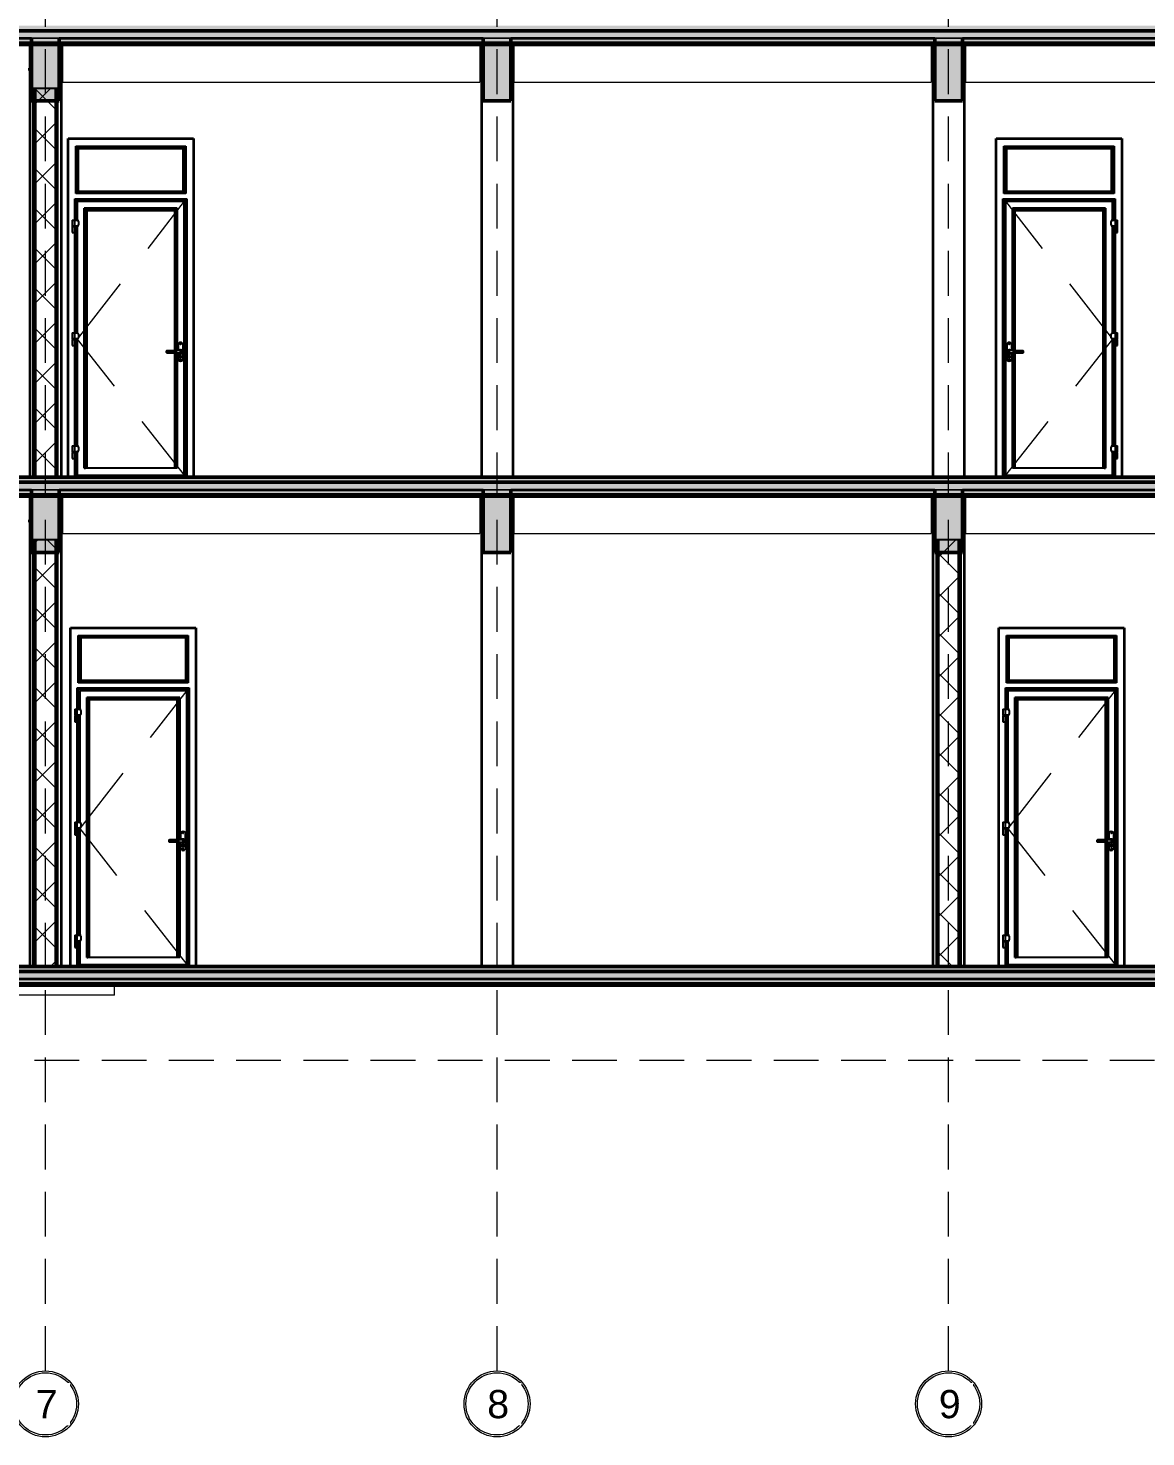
# Model space of a CAD drawing. Header units: millimetres. Extents: x -31177 to 43935, y -145912 to 20306.
# Drawn here: x 22312 to 31222, y -3751 to 7480 of the extents above; entities that cross this region are included whole.
import ezdxf

# ---------------------------------------------------------------- set-up
doc = ezdxf.new("R2010")
doc.units = ezdxf.units.MM
doc.linetypes.add('Centre', pattern=[2381.25, 476.25, -357.1875, 1190.625, -357.1875])
doc.linetypes.add('Hidden', pattern=[535.78125, 357.1875, -178.59375])
for name, color, linetype, lineweight in [('A-DOOR', 2, 'Continuous', 25), ('A-FLOR', 7, 'Continuous', 18), ('A-FLOR-LEVL', 8, 'Continuous', 9), ('A-FLOR-MCUT', 7, 'Continuous', 50), ('A-FLOR-PATT', 8, 'Continuous', 50), ('A-WALL', 7, 'Continuous', 35), ('A-WALL-PATT', 8, 'Continuous', 25), ('S-BEAM', 7, 'Continuous', 18), ('S-COLS', 7, 'Continuous', 35), ('S-FNDN', 7, 'Continuous', 18), ('S-GRID', 1, 'Continuous', 9), ('S-GRID-IDEN', 1, 'Continuous', 9)]:
    doc.layers.add(name, color=color, linetype=linetype, lineweight=lineweight)
doc.styles.add('Arial_1', font='arial.ttf', dxfattribs={"height": 225})
pattern_1 = [(0, (3970.77, 5345.385), (304.8, 76.2), [25.146, -203.454, 25.146, -203.454, -1219.2]), (0, (3970.77, 5345.385), (304.8, 76.2), [-457.2, 25.146, -432.054, 25.146, -203.454, -533.4]), (0, (3970.77, 5345.385), (304.8, 76.2), [-1143, 25.146, -127.254, 25.146, -355.854]), (120, (4085.07, 5383.485), (-218.39114, 225.86454), [25.146, -203.454, 25.146, -203.454, -1219.2]), (120, (4085.07, 5383.485), (-218.39114, 225.86454), [-457.2, 25.146, -432.054, 25.146, -203.454, -533.4]), (120, (4085.07, 5383.485), (-218.39114, 225.86454), [-1143, 25.146, -127.254, 25.146, -355.854]), (240, (4123.17, 5535.885), (-86.40886, -302.06454), [25.146, -203.454, 25.146, -203.454, -1219.2]), (240, (4123.17, 5535.885), (-86.40886, -302.06454), [-457.2, 25.146, -432.054, 25.146, -203.454, -533.4]), (240, (4123.17, 5535.885), (-86.40886, -302.06454), [-1143, 25.146, -127.254, 25.146, -355.854])]
pattern_2 = [(45, (3970.77, 5345.39), (-159.099, 159.099), []), (135, (3970.77, 5345.39), (-159.099, -159.099), [])]

# ---------------------------------------------------------------- blocks, each defined once
blk = doc.blocks.new('CỬA 1 CÁNH EROWINDOW_có ô chết_ - D4_1000x2200-2361184-MẶT CẮT 1-1')
at = {"layer": 'A-DOOR'}
for p, q in [((15611, 2639), (16489, 2639)), ((15611, 2261), (15611, 2639)), ((15611, 2261), (15611, 2639)), ((15611, 2639), (16489, 2639)), ((15621, 2629), (15631, 2619)), ((16479, 2629), (15621, 2629)), ((15621, 2629), (15621, 2271)), ((16469, 2619), (15631, 2619)), ((15631, 2619), (15631, 2281)), ((16469, 2619), (16479, 2629)), ((16469, 2281), (16469, 2619)), ((16479, 2271), (16479, 2629)), ((16489, 2639), (16489, 2261)), ((16489, 2639), (16489, 2261)), ((16489, 2261), (15611, 2261)), ((16489, 2261), (15611, 2261)), ((15621, 2271), (15631, 2281)), ((15621, 2271), (16479, 2271)), ((15631, 2281), (16469, 2281)), ((16479, 2271), (16469, 2281)), ((15613, 2210), (15603, 2220)), ((15603, 2050), (15603, 2220)), ((15603, 2220), (16497, 2220)), ((16487, 2210), (15613, 2210)), ((15613, 2050), (15613, 2210)), ((15623, 2050), (15623, 2200)), ((15623, 2200), (16477, 2200)), ((15623, 2200), (15623, 2050)), ((16477, 2200), (15623, 2200)), ((16421, 2144), (15679, 2144)), ((15679, 2144), (15679, 71)), ((15679, 2144), (16421, 2144)), ((15679, 71), (15679, 2144)), ((15689, 71), (15689, 2134)), ((15689, 2134), (16411, 2134)), ((15689, 2134), (15699, 2124)), ((16411, 2134), (16401, 2124)), ((16411, 1008), (16411, 2134)), ((16421, 2144), (16421, 1013)), ((16421, 2144), (16421, 1013)), ((16477, 2200), (16477, 15)), ((16477, 15), (16477, 2200)), ((16487, 2210), (16497, 2220)), ((16487, 15), (16487, 2210)), ((16497, 2220), (16497, 15)), ((15583, 2050), (15623, 2050)), ((15583, 2050), (15583, 2002)), ((15603, 2002), (15603, 2050)), ((15633, 2040), (15633, 2012)), ((16401, 2124), (15699, 2124)), ((15699, 2124), (15699, 71)), ((16401, 1008), (16401, 2124)), ((15623, 2002), (15583, 2002)), ((15583, 1998), (15583, 1950)), ((15583, 1998), (15603, 1998)), ((15583, 1950), (15603, 1950)), ((15586, 2002), (15586, 1998)), ((15600, 1998), (15600, 2002)), ((15603, 1150), (15603, 2002)), ((15603, 1950), (15603, 1998)), ((15613, 1150), (15613, 2002)), ((15623, 1150), (15623, 2002)), ((15623, 2002), (15623, 1150)), ((15583, 1150), (15623, 1150)), ((15583, 1150), (15583, 1102)), ((15603, 1102), (15603, 1150)), ((15633, 1140), (15633, 1112)), ((15623, 1102), (15583, 1102)), ((15583, 1098), (15583, 1050)), ((15583, 1098), (15603, 1098)), ((15583, 1050), (15603, 1050)), ((15586, 1102), (15586, 1098)), ((15600, 1098), (15600, 1102)), ((15603, 250), (15603, 1102)), ((15603, 1050), (15603, 1098)), ((15613, 250), (15613, 1102)), ((15623, 250), (15623, 1102)), ((15623, 1102), (15623, 250)), ((16421, 1013), (16411, 1008)), ((16447, 1013), (16421, 1013)), ((16427, 1055), (16427, 1013)), ((16467, 945), (16467, 1055)), ((16411, 1008), (16341, 1008)), ((16412, 1004), (16341, 1004)), ((16341, 996), (16412, 996)), ((16341, 992), (16411, 992)), ((16401, 71), (16401, 992)), ((16411, 992), (16421, 987)), ((16411, 71), (16411, 992)), ((16422, 1009), (16412, 1004)), ((16412, 996), (16422, 991)), ((16421, 987), (16447, 987)), ((16421, 987), (16421, 71)), ((16421, 987), (16421, 71)), ((16447, 1009), (16422, 1009)), ((16422, 991), (16447, 991)), ((16427, 987), (16427, 945)), ((16443, 960), (16443, 971)), ((16444, 953), (16444, 958)), ((16444, 958), (16444, 953)), ((16445, 973), (16449, 973)), ((16450, 958), (16450, 953)), ((16450, 953), (16450, 958)), ((16451, 971), (16451, 960)), ((15583, 250), (15623, 250)), ((15583, 250), (15583, 202)), ((15603, 202), (15603, 250)), ((15633, 240), (15633, 212)), ((15623, 202), (15583, 202)), ((15583, 198), (15583, 150)), ((15583, 198), (15603, 198)), ((15583, 150), (15603, 150)), ((15586, 202), (15586, 198)), ((15600, 198), (15600, 202)), ((15603, 15), (15603, 202)), ((15603, 150), (15603, 198)), ((15613, 15), (15613, 202)), ((15623, 15), (15623, 202)), ((15623, 202), (15623, 15)), ((15613, 15), (15603, 15)), ((15611, 0), (15611, 15)), ((15623, 15), (15613, 15)), ((15623, 15), (16477, 15)), ((15631, 0), (15631, 15)), ((15679, 71), (15689, 71)), ((16421, 71), (15679, 71)), ((16421, 71), (16411, 71)), ((16469, 0), (16469, 15)), ((16477, 15), (16487, 15)), ((16497, 15), (16487, 15)), ((16489, 15), (16489, 0))]:
    blk.add_line(p, q, dxfattribs=at)
at = {"layer": 'A-DOOR', "linetype": 'Centre', "lineweight": 18}
for p, q in [((16477, 2200), (15623, 1100)), ((15623, 1100), (16477, 15))]:
    blk.add_line(p, q, dxfattribs=at)
at = {"layer": 'A-DOOR', "flags": 128}
for points in [[(16447, 987), (16448, 987), (16448, 987), (16449, 987), (16449, 987), (16450, 987), (16450, 987), (16451, 988), (16451, 988), (16452, 988), (16452, 988), (16453, 988), (16453, 988), (16453, 989), (16454, 989), (16454, 989), (16455, 990), (16455, 990), (16456, 990), (16456, 991), (16456, 991), (16457, 991), (16457, 992), (16457, 992), (16458, 993), (16458, 993), (16458, 993), (16458, 994), (16459, 994), (16459, 995), (16459, 995), (16459, 996), (16459, 996), (16460, 997), (16460, 997), (16460, 998), (16460, 998), (16460, 999), (16460, 999), (16460, 1000), (16460, 1000), (16460, 1001), (16460, 1001), (16460, 1002), (16460, 1002), (16460, 1003), (16460, 1003), (16459, 1004), (16459, 1004), (16459, 1005), (16459, 1005), (16459, 1006), (16458, 1006), (16458, 1007), (16458, 1007), (16458, 1008), (16457, 1008), (16457, 1008), (16457, 1009), (16456, 1009), (16456, 1010), (16455, 1010), (16455, 1010), (16455, 1011), (16454, 1011), (16454, 1011), (16453, 1011), (16453, 1012), (16452, 1012), (16452, 1012), (16451, 1012), (16451, 1012), (16450, 1013), (16450, 1013), (16449, 1013), (16449, 1013), (16448, 1013), (16448, 1013), (16447, 1013), (16447, 1013)], [(16341, 1008), (16341, 1008), (16340, 1008), (16340, 1008), (16340, 1008), (16339, 1008), (16339, 1008), (16339, 1008), (16338, 1008), (16338, 1007), (16338, 1007), (16338, 1007), (16337, 1007), (16337, 1007), (16337, 1007), (16336, 1007), (16336, 1006), (16336, 1006), (16336, 1006), (16335, 1006), (16335, 1006), (16335, 1005), (16335, 1005), (16335, 1005), (16334, 1005), (16334, 1004), (16334, 1004), (16334, 1004), (16334, 1003), (16334, 1003), (16334, 1003), (16333, 1003), (16333, 1002), (16333, 1002), (16333, 1002), (16333, 1001), (16333, 1001), (16333, 1001), (16333, 1000), (16333, 1000), (16333, 1000), (16333, 999), (16333, 999), (16333, 999), (16333, 998), (16333, 998), (16333, 998), (16333, 998), (16333, 997), (16334, 997), (16334, 997), (16334, 996), (16334, 996), (16334, 996), (16334, 996), (16335, 995), (16335, 995), (16335, 995), (16335, 995), (16335, 994), (16336, 994), (16336, 994), (16336, 994), (16336, 993), (16337, 993), (16337, 993), (16337, 993), (16337, 993), (16338, 993), (16338, 993), (16338, 992), (16339, 992), (16339, 992), (16339, 992), (16340, 992), (16340, 992), (16340, 992), (16341, 992), (16341, 992), (16341, 992)]]:
    blk.add_lwpolyline(points, dxfattribs=at)
at = {"layer": 'A-DOOR'}
for centre, radius, start, end in [((15623, 2040), 10, 360, 90), ((15623, 2040), 10, 30, 90), ((15623, 2012), 10, 270, 0), ((15623, 2012), 10, 270, 300), ((15623, 2012), 10, 315, 345), ((15623, 1140), 10, 0, 90), ((15623, 1140), 10, 30, 90), ((15623, 1112), 10, 270, 0), ((15623, 1112), 10, 270, 300), ((15623, 1112), 10, 315, 345), ((16447, 1055), 20, 0, 180), ((16447, 1000), 15, 0, 120.3216), ((16447, 1000), 15, 105, 110.0431), ((16447, 1063), 3, 0, 180), ((16447, 1063), 3, 180, 0), ((16447, 1000), 15, 90, 95.2302), ((16447, 1000), 15, 75, 80.3895), ((16447, 1000), 15, 60, 65.5028), ((16447, 1000), 15, 45, 50.5307), ((16341, 1000), 3.66, 90, 270), ((16447, 945), 20, 180, 360), ((16447, 1000), 15, 239.6784, 0), ((16447, 1000), 15, 249.9569, 255), ((16445, 971), 2.04, 90, 180), ((16444, 960), 1.99, 180, 268.9596), ((16444, 960), 1.99, 224.4798, 268.9596), ((16447, 1000), 3.02, 0, 180), ((16447, 1000), 3.02, 180, 0), ((16447, 1000), 3.02, 210, 225), ((16447, 953), 2.5, 180, 0), ((16447, 938), 3, 0, 180), ((16447, 938), 3, 180, 0), ((16447, 1000), 3.02, 135, 139.3231), ((16447, 1000), 15, 264.7698, 270), ((16447, 1000), 8.66, 270, 90), ((16449, 971), 2.04, 0, 90), ((16447, 1000), 15, 279.6105, 285), ((16450, 960), 1.99, 271.0404, 0), ((16450, 960), 1.99, 271.0404, 315.5202), ((16447, 1000), 15, 294.4972, 300), ((16447, 1000), 15, 309.4693, 315), ((15623, 240), 10, 0, 90), ((15623, 240), 10, 30, 90), ((15623, 212), 10, 270, 0), ((15623, 212), 10, 270, 300), ((15623, 212), 10, 315, 345)]:
    blk.add_arc(centre, radius, start, end, dxfattribs=at)
for points in [[(16422, 1009), (16422, 1009), (16422, 1010), (16422, 1011), (16421, 1013), (16421, 1013), (16421, 1013)], [(16412, 1004), (16412, 1004), (16412, 1005), (16412, 1006), (16411, 1008), (16411, 1008), (16411, 1008)], [(16412, 996), (16412, 996), (16412, 995), (16412, 994), (16411, 992), (16411, 992), (16411, 992)], [(16422, 991), (16422, 991), (16422, 990), (16422, 989), (16421, 987), (16421, 987), (16421, 987)]]:
    blk.add_open_spline(points, degree=3, knots=[0, 0, 0, 0, 0.166667, 0.333333, 0.666667, 1, 1, 1, 1], dxfattribs=at)
blk = doc.blocks.new('CỬA 1 CÁNH EROWINDOW_có ô chết_ - D4_1000x2200-V3-MẶT CẮT 1-1')
at = {"layer": 'A-DOOR'}
for p, q in [((30111, 2639), (30989, 2639)), ((30111, 2261), (30111, 2639)), ((30111, 2261), (30111, 2639)), ((30111, 2639), (30989, 2639)), ((30121, 2629), (30131, 2619)), ((30979, 2629), (30121, 2629)), ((30121, 2629), (30121, 2271)), ((30969, 2619), (30131, 2619)), ((30131, 2619), (30131, 2281)), ((30969, 2619), (30979, 2629)), ((30969, 2281), (30969, 2619)), ((30979, 2271), (30979, 2629)), ((30989, 2639), (30989, 2261)), ((30989, 2639), (30989, 2261)), ((30989, 2261), (30111, 2261)), ((30989, 2261), (30111, 2261)), ((30121, 2271), (30131, 2281)), ((30121, 2271), (30979, 2271)), ((30131, 2281), (30969, 2281)), ((30979, 2271), (30969, 2281)), ((30113, 2210), (30103, 2220)), ((30103, 2050), (30103, 2220)), ((30103, 2220), (30997, 2220)), ((30987, 2210), (30113, 2210)), ((30113, 2050), (30113, 2210)), ((30123, 2050), (30123, 2200)), ((30123, 2200), (30977, 2200)), ((30123, 2200), (30123, 2050)), ((30977, 2200), (30123, 2200)), ((30921, 2144), (30179, 2144)), ((30179, 2144), (30179, 71)), ((30179, 2144), (30921, 2144)), ((30179, 71), (30179, 2144)), ((30189, 71), (30189, 2134)), ((30189, 2134), (30911, 2134)), ((30189, 2134), (30199, 2124)), ((30911, 2134), (30901, 2124)), ((30911, 1008), (30911, 2134)), ((30921, 2144), (30921, 1013)), ((30921, 2144), (30921, 1013)), ((30977, 2200), (30977, 15)), ((30977, 15), (30977, 2200)), ((30987, 2210), (30997, 2220)), ((30987, 15), (30987, 2210)), ((30997, 2220), (30997, 15)), ((30083, 2050), (30123, 2050)), ((30083, 2050), (30083, 2002)), ((30103, 2002), (30103, 2050)), ((30133, 2040), (30133, 2012)), ((30901, 2124), (30199, 2124)), ((30199, 2124), (30199, 71)), ((30901, 1008), (30901, 2124)), ((30123, 2002), (30083, 2002)), ((30083, 1998), (30083, 1950)), ((30083, 1998), (30103, 1998)), ((30083, 1950), (30103, 1950)), ((30086, 2002), (30086, 1998)), ((30101, 1998), (30101, 2002)), ((30103, 1150), (30103, 2002)), ((30103, 1950), (30103, 1998)), ((30113, 1150), (30113, 2002)), ((30123, 1150), (30123, 2002)), ((30123, 2002), (30123, 1150)), ((30083, 1150), (30123, 1150)), ((30083, 1150), (30083, 1102)), ((30103, 1102), (30103, 1150)), ((30133, 1140), (30133, 1112)), ((30123, 1102), (30083, 1102)), ((30083, 1098), (30083, 1050)), ((30083, 1098), (30103, 1098)), ((30083, 1050), (30103, 1050)), ((30086, 1102), (30086, 1098)), ((30101, 1098), (30101, 1102)), ((30103, 250), (30103, 1102)), ((30103, 1050), (30103, 1098)), ((30113, 250), (30113, 1102)), ((30123, 250), (30123, 1102)), ((30123, 1102), (30123, 250)), ((30921, 1013), (30911, 1008)), ((30947, 1013), (30921, 1013)), ((30927, 1055), (30927, 1013)), ((30967, 945), (30967, 1055)), ((30911, 1008), (30841, 1008)), ((30912, 1004), (30841, 1004)), ((30841, 996), (30912, 996)), ((30841, 992), (30911, 992)), ((30901, 71), (30901, 992)), ((30911, 992), (30921, 987)), ((30911, 71), (30911, 992)), ((30922, 1009), (30912, 1004)), ((30912, 996), (30922, 991)), ((30921, 987), (30947, 987)), ((30921, 987), (30921, 71)), ((30921, 987), (30921, 71)), ((30947, 1009), (30922, 1009)), ((30922, 991), (30947, 991)), ((30927, 987), (30927, 945)), ((30943, 960), (30943, 971)), ((30944, 953), (30944, 958)), ((30944, 958), (30944, 953)), ((30945, 973), (30949, 973)), ((30950, 958), (30950, 953)), ((30950, 953), (30950, 958)), ((30951, 971), (30951, 960)), ((30083, 250), (30123, 250)), ((30083, 250), (30083, 202)), ((30103, 202), (30103, 250)), ((30133, 240), (30133, 212)), ((30123, 202), (30083, 202)), ((30083, 198), (30083, 150)), ((30083, 198), (30103, 198)), ((30083, 150), (30103, 150)), ((30086, 202), (30086, 198)), ((30101, 198), (30101, 202)), ((30103, 15), (30103, 202)), ((30103, 150), (30103, 198)), ((30113, 15), (30113, 202)), ((30123, 15), (30123, 202)), ((30123, 202), (30123, 15)), ((30113, 15), (30103, 15)), ((30111, 0), (30111, 15)), ((30123, 15), (30113, 15)), ((30123, 15), (30977, 15)), ((30131, 0), (30131, 15)), ((30179, 71), (30189, 71)), ((30921, 71), (30179, 71)), ((30921, 71), (30911, 71)), ((30969, 0), (30969, 15)), ((30977, 15), (30987, 15)), ((30997, 15), (30987, 15)), ((30989, 15), (30989, 0))]:
    blk.add_line(p, q, dxfattribs=at)
at = {"layer": 'A-DOOR', "linetype": 'Centre', "lineweight": 18}
for p, q in [((30977, 2200), (30123, 1100)), ((30123, 1100), (30977, 15))]:
    blk.add_line(p, q, dxfattribs=at)
at = {"layer": 'A-DOOR', "flags": 128}
for points in [[(30947, 987), (30948, 987), (30948, 987), (30949, 987), (30949, 987), (30950, 987), (30950, 987), (30951, 988), (30951, 988), (30952, 988), (30952, 988), (30953, 988), (30953, 988), (30953, 989), (30954, 989), (30954, 989), (30955, 990), (30955, 990), (30956, 990), (30956, 991), (30956, 991), (30957, 991), (30957, 992), (30957, 992), (30958, 993), (30958, 993), (30958, 993), (30958, 994), (30959, 994), (30959, 995), (30959, 995), (30959, 996), (30959, 996), (30960, 997), (30960, 997), (30960, 998), (30960, 998), (30960, 999), (30960, 999), (30960, 1000), (30960, 1000), (30960, 1001), (30960, 1001), (30960, 1002), (30960, 1002), (30960, 1003), (30960, 1003), (30959, 1004), (30959, 1004), (30959, 1005), (30959, 1005), (30959, 1006), (30958, 1006), (30958, 1007), (30958, 1007), (30958, 1008), (30957, 1008), (30957, 1008), (30957, 1009), (30956, 1009), (30956, 1010), (30955, 1010), (30955, 1010), (30955, 1011), (30954, 1011), (30954, 1011), (30953, 1011), (30953, 1012), (30952, 1012), (30952, 1012), (30951, 1012), (30951, 1012), (30950, 1013), (30950, 1013), (30949, 1013), (30949, 1013), (30948, 1013), (30948, 1013), (30947, 1013), (30947, 1013)], [(30841, 1008), (30841, 1008), (30840, 1008), (30840, 1008), (30840, 1008), (30839, 1008), (30839, 1008), (30839, 1008), (30838, 1008), (30838, 1007), (30838, 1007), (30838, 1007), (30837, 1007), (30837, 1007), (30837, 1007), (30836, 1007), (30836, 1006), (30836, 1006), (30836, 1006), (30835, 1006), (30835, 1006), (30835, 1005), (30835, 1005), (30835, 1005), (30834, 1005), (30834, 1004), (30834, 1004), (30834, 1004), (30834, 1003), (30834, 1003), (30834, 1003), (30833, 1003), (30833, 1002), (30833, 1002), (30833, 1002), (30833, 1001), (30833, 1001), (30833, 1001), (30833, 1000), (30833, 1000), (30833, 1000), (30833, 999), (30833, 999), (30833, 999), (30833, 998), (30833, 998), (30833, 998), (30833, 998), (30833, 997), (30834, 997), (30834, 997), (30834, 996), (30834, 996), (30834, 996), (30834, 996), (30835, 995), (30835, 995), (30835, 995), (30835, 995), (30835, 994), (30836, 994), (30836, 994), (30836, 994), (30836, 993), (30837, 993), (30837, 993), (30837, 993), (30837, 993), (30838, 993), (30838, 993), (30838, 992), (30839, 992), (30839, 992), (30839, 992), (30840, 992), (30840, 992), (30840, 992), (30841, 992), (30841, 992), (30841, 992)]]:
    blk.add_lwpolyline(points, dxfattribs=at)
at = {"layer": 'A-DOOR'}
for centre, radius, start, end in [((30123, 2040), 10, 360, 90), ((30123, 2040), 10, 30, 90), ((30123, 2012), 10, 270, 0), ((30123, 2012), 10, 270, 300), ((30123, 2012), 10, 315, 345), ((30123, 1140), 10, 0, 90), ((30123, 1140), 10, 30, 90), ((30123, 1112), 10, 270, 0), ((30123, 1112), 10, 270, 300), ((30123, 1112), 10, 315, 345), ((30947, 1055), 20, 360, 180), ((30947, 1000), 15, 0, 120.3216), ((30947, 1000), 15, 105, 110.0431), ((30947, 1063), 3, 0, 180), ((30947, 1063), 3, 180, 0), ((30947, 1000), 15, 90, 95.2302), ((30947, 1000), 15, 75, 79.3259), ((30947, 1000), 15, 60, 65.5028), ((30947, 1000), 15, 45, 50.5307), ((30841, 1000), 3.66, 90, 270), ((30947, 945), 20, 180, 360), ((30947, 1000), 15, 239.6784, 0), ((30947, 1000), 15, 249.9569, 255), ((30945, 971), 2.04, 90, 180), ((30944, 960), 1.99, 180, 268.9596), ((30944, 960), 1.99, 224.4798, 268.9596), ((30947, 1000), 3.02, 0, 180), ((30947, 1000), 3.02, 180, 0), ((30947, 1000), 3.02, 210, 225), ((30947, 953), 2.5, 180, 0), ((30947, 938), 3, 0, 180), ((30947, 938), 3, 180, 0), ((30947, 1000), 3.02, 135, 139.3231), ((30947, 1000), 15, 264.7698, 270), ((30947, 1000), 8.66, 270, 90), ((30949, 971), 2.04, 0, 90), ((30947, 1000), 15, 280.6741, 285), ((30950, 960), 1.99, 271.0404, 0), ((30950, 960), 1.99, 271.0404, 315.5202), ((30947, 1000), 15, 294.4972, 300), ((30947, 1000), 15, 309.4693, 315), ((30123, 240), 10, 0, 90), ((30123, 240), 10, 30, 90), ((30123, 212), 10, 270, 0), ((30123, 212), 10, 270, 300), ((30123, 212), 10, 315, 345)]:
    blk.add_arc(centre, radius, start, end, dxfattribs=at)
for points in [[(30922, 1009), (30922, 1009), (30922, 1010), (30922, 1011), (30921, 1013), (30921, 1013), (30921, 1013)], [(30912, 1004), (30912, 1004), (30912, 1005), (30912, 1006), (30911, 1008), (30911, 1008), (30911, 1008)], [(30912, 996), (30912, 996), (30912, 995), (30912, 994), (30911, 992), (30911, 992), (30911, 992)], [(30922, 991), (30922, 991), (30922, 990), (30922, 989), (30921, 987), (30921, 987), (30921, 987)]]:
    blk.add_open_spline(points, degree=3, knots=[0, 0, 0, 0, 0.166667, 0.333333, 0.666667, 1, 1, 1, 1], dxfattribs=at)
blk = doc.blocks.new('M_Concrete-Rectangular-Column - COT250X400-V4-MẶT CẮT 1-1')
at = {"layer": 'S-COLS'}
for p, q in [((4225, 3750), (4225, 0)), ((4475, 3750), (4475, 0))]:
    blk.add_line(p, q, dxfattribs=at)
blk = doc.blocks.new('CỬA 1 CÁNH EROWINDOW_có ô chết_ - D4_1000x2200-V8-MẶT CẮT 1-1')
at = {"layer": 'A-DOOR'}
for p, q in [((22691, 6539), (23569, 6539)), ((22691, 6161), (22691, 6539)), ((22691, 6161), (22691, 6539)), ((22691, 6539), (23569, 6539)), ((22701, 6529), (22711, 6519)), ((23559, 6529), (22701, 6529)), ((22701, 6529), (22701, 6171)), ((23549, 6519), (22711, 6519)), ((22711, 6519), (22711, 6181)), ((23549, 6519), (23559, 6529)), ((23549, 6181), (23549, 6519)), ((23559, 6171), (23559, 6529)), ((23569, 6539), (23569, 6161)), ((23569, 6539), (23569, 6161)), ((22701, 6171), (22711, 6181)), ((22711, 6181), (23549, 6181)), ((23559, 6171), (23549, 6181)), ((22693, 6110), (22683, 6120)), ((22683, 5950), (22683, 6120)), ((22683, 6120), (23577, 6120)), ((23569, 6161), (22691, 6161)), ((23569, 6161), (22691, 6161)), ((23567, 6110), (22693, 6110)), ((22693, 5950), (22693, 6110)), ((22701, 6171), (23559, 6171)), ((22703, 5950), (22703, 6100)), ((22703, 6100), (23557, 6100)), ((22703, 6100), (22703, 5950)), ((23557, 6100), (22703, 6100)), ((23557, 6100), (23557, 3915)), ((23557, 3915), (23557, 6100)), ((23567, 6110), (23577, 6120)), ((23567, 3915), (23567, 6110)), ((23577, 6120), (23577, 3915)), ((23501, 6044), (22759, 6044)), ((22759, 6044), (22759, 3971)), ((22759, 6044), (23501, 6044)), ((22759, 3971), (22759, 6044)), ((22769, 3971), (22769, 6034)), ((22769, 6034), (23491, 6034)), ((22769, 6034), (22779, 6024)), ((23481, 6024), (22779, 6024)), ((22779, 6024), (22779, 3971)), ((23491, 6034), (23481, 6024)), ((23481, 4908), (23481, 6024)), ((23491, 4908), (23491, 6034)), ((23501, 6044), (23501, 4913)), ((23501, 6044), (23501, 4913)), ((22663, 5950), (22703, 5950)), ((22663, 5950), (22663, 5902)), ((22703, 5902), (22663, 5902)), ((22663, 5898), (22663, 5850)), ((22663, 5898), (22683, 5898)), ((22663, 5850), (22683, 5850)), ((22666, 5902), (22666, 5898)), ((22680, 5898), (22680, 5902)), ((22683, 5902), (22683, 5950)), ((22683, 5050), (22683, 5902)), ((22683, 5850), (22683, 5898)), ((22693, 5050), (22693, 5902)), ((22703, 5050), (22703, 5902)), ((22703, 5902), (22703, 5050)), ((22713, 5940), (22713, 5912)), ((22663, 5050), (22703, 5050)), ((22663, 5050), (22663, 5002)), ((22703, 5002), (22663, 5002)), ((22663, 4998), (22663, 4950)), ((22663, 4998), (22683, 4998)), ((22663, 4950), (22683, 4950)), ((22666, 5002), (22666, 4998)), ((22680, 4998), (22680, 5002)), ((22683, 5002), (22683, 5050)), ((22683, 4150), (22683, 5002)), ((22683, 4950), (22683, 4998)), ((22693, 4150), (22693, 5002)), ((22703, 4150), (22703, 5002)), ((22703, 5002), (22703, 4150)), ((22713, 5040), (22713, 5012)), ((23507, 4955), (23507, 4913)), ((23547, 4845), (23547, 4955)), ((23491, 4908), (23421, 4908)), ((23492, 4904), (23421, 4904)), ((23421, 4896), (23492, 4896)), ((23421, 4892), (23491, 4892)), ((23481, 3971), (23481, 4892)), ((23501, 4913), (23491, 4908)), ((23491, 4892), (23501, 4887)), ((23491, 3971), (23491, 4892)), ((23502, 4909), (23492, 4904)), ((23492, 4896), (23502, 4891)), ((23527, 4913), (23501, 4913)), ((23501, 4887), (23527, 4887)), ((23501, 4887), (23501, 3971)), ((23501, 4887), (23501, 3971)), ((23527, 4909), (23502, 4909)), ((23502, 4891), (23527, 4891)), ((23507, 4887), (23507, 4845)), ((23523, 4860), (23523, 4871)), ((23524, 4853), (23524, 4858)), ((23524, 4858), (23524, 4853)), ((23525, 4873), (23529, 4873)), ((23530, 4858), (23530, 4853)), ((23530, 4853), (23530, 4858)), ((23531, 4871), (23531, 4860)), ((22663, 4150), (22703, 4150)), ((22663, 4150), (22663, 4102)), ((22703, 4102), (22663, 4102)), ((22663, 4098), (22663, 4050)), ((22663, 4098), (22683, 4098)), ((22663, 4050), (22683, 4050)), ((22666, 4102), (22666, 4098)), ((22680, 4098), (22680, 4102)), ((22683, 4102), (22683, 4150)), ((22683, 3915), (22683, 4102)), ((22683, 4050), (22683, 4098)), ((22693, 3915), (22693, 4102)), ((22703, 3915), (22703, 4102)), ((22703, 4102), (22703, 3915)), ((22713, 4140), (22713, 4112)), ((22759, 3971), (22769, 3971)), ((23501, 3971), (22759, 3971)), ((23501, 3971), (23491, 3971)), ((22693, 3915), (22683, 3915)), ((22691, 3900), (22691, 3915)), ((22703, 3915), (22693, 3915)), ((22703, 3915), (23557, 3915)), ((22711, 3900), (22711, 3915)), ((23549, 3900), (23549, 3915)), ((23557, 3915), (23567, 3915)), ((23577, 3915), (23567, 3915)), ((23569, 3915), (23569, 3900))]:
    blk.add_line(p, q, dxfattribs=at)
at = {"layer": 'A-DOOR', "linetype": 'Centre', "lineweight": 18}
for p, q in [((23557, 6100), (22703, 5000)), ((22703, 5000), (23557, 3915))]:
    blk.add_line(p, q, dxfattribs=at)
at = {"layer": 'A-DOOR', "flags": 128}
for points in [[(23421, 4908), (23421, 4908), (23420, 4908), (23420, 4908), (23420, 4908), (23419, 4908), (23419, 4908), (23419, 4908), (23418, 4908), (23418, 4907), (23418, 4907), (23418, 4907), (23417, 4907), (23417, 4907), (23417, 4907), (23416, 4907), (23416, 4906), (23416, 4906), (23416, 4906), (23415, 4906), (23415, 4906), (23415, 4905), (23415, 4905), (23415, 4905), (23414, 4905), (23414, 4904), (23414, 4904), (23414, 4904), (23414, 4903), (23414, 4903), (23414, 4903), (23413, 4903), (23413, 4902), (23413, 4902), (23413, 4902), (23413, 4901), (23413, 4901), (23413, 4901), (23413, 4900), (23413, 4900), (23413, 4900), (23413, 4899), (23413, 4899), (23413, 4899), (23413, 4898), (23413, 4898), (23413, 4898), (23413, 4898), (23413, 4897), (23414, 4897), (23414, 4897), (23414, 4896), (23414, 4896), (23414, 4896), (23414, 4896), (23415, 4895), (23415, 4895), (23415, 4895), (23415, 4895), (23415, 4894), (23416, 4894), (23416, 4894), (23416, 4894), (23416, 4893), (23417, 4893), (23417, 4893), (23417, 4893), (23417, 4893), (23418, 4893), (23418, 4893), (23418, 4892), (23419, 4892), (23419, 4892), (23419, 4892), (23420, 4892), (23420, 4892), (23420, 4892), (23421, 4892), (23421, 4892), (23421, 4892)], [(23527, 4887), (23528, 4887), (23528, 4887), (23529, 4887), (23529, 4887), (23530, 4887), (23530, 4887), (23531, 4888), (23531, 4888), (23532, 4888), (23532, 4888), (23533, 4888), (23533, 4888), (23533, 4889), (23534, 4889), (23534, 4889), (23535, 4890), (23535, 4890), (23536, 4890), (23536, 4891), (23536, 4891), (23537, 4891), (23537, 4892), (23537, 4892), (23538, 4893), (23538, 4893), (23538, 4893), (23538, 4894), (23539, 4894), (23539, 4895), (23539, 4895), (23539, 4896), (23539, 4896), (23540, 4897), (23540, 4897), (23540, 4898), (23540, 4898), (23540, 4899), (23540, 4899), (23540, 4900), (23540, 4900), (23540, 4901), (23540, 4901), (23540, 4902), (23540, 4902), (23540, 4903), (23540, 4903), (23539, 4904), (23539, 4904), (23539, 4905), (23539, 4905), (23539, 4906), (23538, 4906), (23538, 4907), (23538, 4907), (23538, 4908), (23537, 4908), (23537, 4908), (23537, 4909), (23536, 4909), (23536, 4910), (23535, 4910), (23535, 4910), (23535, 4911), (23534, 4911), (23534, 4911), (23533, 4911), (23533, 4912), (23532, 4912), (23532, 4912), (23531, 4912), (23531, 4912), (23530, 4913), (23530, 4913), (23529, 4913), (23529, 4913), (23528, 4913), (23528, 4913), (23527, 4913), (23527, 4913)]]:
    blk.add_lwpolyline(points, dxfattribs=at)
at = {"layer": 'A-DOOR'}
for centre, radius, start, end in [((22703, 5940), 10, 0, 90), ((22703, 5940), 10, 30, 90), ((22703, 5912), 10, 270, 0), ((22703, 5912), 10, 270, 300), ((22703, 5912), 10, 315, 345), ((22703, 5040), 10, 0, 90), ((22703, 5040), 10, 30, 90), ((22703, 5012), 10, 270, 0), ((22703, 5012), 10, 270, 300), ((22703, 5012), 10, 315, 345), ((23527, 4955), 20, 360, 180), ((23527, 4963), 3, 0, 180), ((23527, 4963), 3, 180, 0), ((23421, 4900), 3.66, 90, 270), ((23527, 4845), 20, 180, 0), ((23527, 4900), 15, 0, 118.7372), ((23527, 4900), 15, 241.2628, 0), ((23527, 4900), 15, 105, 110.0431), ((23527, 4900), 15, 249.9569, 255), ((23525, 4871), 2.04, 90, 180), ((23524, 4860), 1.99, 180, 268.9596), ((23524, 4860), 1.99, 224.4798, 268.9596), ((23527, 4900), 3.02, 0, 180), ((23527, 4900), 3.02, 135, 150), ((23527, 4900), 3.02, 180, 0), ((23527, 4900), 3.02, 210, 225), ((23527, 4853), 2.5, 180, 0), ((23527, 4838), 3, 0, 180), ((23527, 4838), 3, 180, 0), ((23527, 4900), 15, 90, 95.2302), ((23527, 4900), 15, 264.7698, 270), ((23527, 4900), 8.66, 270, 90), ((23529, 4871), 2.04, 0, 90), ((23527, 4900), 15, 75, 80.3895), ((23527, 4900), 15, 279.6105, 285), ((23530, 4860), 1.99, 271.0404, 0), ((23530, 4860), 1.99, 271.0404, 315.5202), ((23527, 4900), 15, 60, 65.5028), ((23527, 4900), 15, 45, 50.5307), ((23527, 4900), 15, 309.4693, 315), ((22703, 4140), 10, 0, 90), ((22703, 4140), 10, 30, 90), ((22703, 4112), 10, 270, 0), ((22703, 4112), 10, 270, 300), ((22703, 4112), 10, 315, 345)]:
    blk.add_arc(centre, radius, start, end, dxfattribs=at)
for points in [[(23492, 4904), (23492, 4904), (23492, 4905), (23492, 4906), (23491, 4908), (23491, 4908), (23491, 4908)], [(23492, 4896), (23492, 4896), (23492, 4895), (23492, 4894), (23491, 4892), (23491, 4892), (23491, 4892)], [(23502, 4909), (23502, 4909), (23502, 4910), (23502, 4911), (23501, 4913), (23501, 4913), (23501, 4913)], [(23502, 4891), (23502, 4891), (23502, 4890), (23502, 4889), (23501, 4887), (23501, 4887), (23501, 4887)]]:
    blk.add_open_spline(points, degree=3, knots=[0, 0, 0, 0, 0.166667, 0.333333, 0.666667, 1, 1, 1, 1], dxfattribs=at)
blk = doc.blocks.new('CỬA 1 CÁNH EROWINDOW_có ô chết_ - D4_1000x2200-V9-MẶT CẮT 1-1')
at = {"layer": 'A-DOOR'}
for p, q in [((30091, 6539), (30969, 6539)), ((30091, 6161), (30091, 6539)), ((30091, 6161), (30091, 6539)), ((30091, 6539), (30969, 6539)), ((30101, 6529), (30111, 6519)), ((30101, 6529), (30101, 6171)), ((30959, 6529), (30101, 6529)), ((30949, 6519), (30111, 6519)), ((30111, 6519), (30111, 6181)), ((30949, 6519), (30959, 6529)), ((30949, 6181), (30949, 6519)), ((30959, 6171), (30959, 6529)), ((30969, 6539), (30969, 6161)), ((30969, 6539), (30969, 6161)), ((30111, 6181), (30101, 6171)), ((30111, 6181), (30949, 6181)), ((30949, 6181), (30959, 6171)), ((30083, 6120), (30977, 6120)), ((30083, 6120), (30093, 6110)), ((30083, 3915), (30083, 6120)), ((30969, 6161), (30091, 6161)), ((30969, 6161), (30091, 6161)), ((30967, 6110), (30093, 6110)), ((30093, 6110), (30093, 3915)), ((30101, 6171), (30959, 6171)), ((30103, 6100), (30957, 6100)), ((30103, 3915), (30103, 6100)), ((30957, 6100), (30103, 6100)), ((30103, 6100), (30103, 3915)), ((30957, 6100), (30957, 5950)), ((30957, 5950), (30957, 6100)), ((30977, 6120), (30967, 6110)), ((30967, 6110), (30967, 5950)), ((30977, 6120), (30977, 5950)), ((30159, 4913), (30159, 6044)), ((30901, 6044), (30159, 6044)), ((30159, 4913), (30159, 6044)), ((30159, 6044), (30901, 6044)), ((30179, 6024), (30169, 6034)), ((30169, 6034), (30169, 4908)), ((30169, 6034), (30891, 6034)), ((30179, 6024), (30179, 4908)), ((30881, 6024), (30179, 6024)), ((30881, 6024), (30891, 6034)), ((30881, 3971), (30881, 6024)), ((30891, 6034), (30891, 3971)), ((30901, 3971), (30901, 6044)), ((30901, 6044), (30901, 3971)), ((30947, 5912), (30947, 5940)), ((30957, 5950), (30997, 5950)), ((30997, 5902), (30957, 5902)), ((30957, 5902), (30957, 5050)), ((30957, 5050), (30957, 5902)), ((30967, 5902), (30967, 5050)), ((30977, 5950), (30977, 5902)), ((30977, 5902), (30977, 5050)), ((30977, 5898), (30977, 5850)), ((30977, 5898), (30997, 5898)), ((30977, 5850), (30997, 5850)), ((30980, 5902), (30980, 5898)), ((30995, 5898), (30995, 5902)), ((30997, 5902), (30997, 5950)), ((30997, 5850), (30997, 5898)), ((30113, 4955), (30113, 4845)), ((30153, 4913), (30153, 4955)), ((30947, 5012), (30947, 5040)), ((30957, 5050), (30997, 5050)), ((30997, 5002), (30957, 5002)), ((30957, 5002), (30957, 4150)), ((30957, 4150), (30957, 5002)), ((30967, 5002), (30967, 4150)), ((30977, 5050), (30977, 5002)), ((30977, 5002), (30977, 4150)), ((30977, 4998), (30977, 4950)), ((30977, 4998), (30997, 4998)), ((30977, 4950), (30997, 4950)), ((30980, 5002), (30980, 4998)), ((30995, 4998), (30995, 5002)), ((30997, 5002), (30997, 5050)), ((30997, 4950), (30997, 4998)), ((30129, 4860), (30129, 4871)), ((30130, 4853), (30130, 4858)), ((30130, 4858), (30130, 4853)), ((30131, 4873), (30135, 4873)), ((30159, 4913), (30133, 4913)), ((30158, 4909), (30133, 4909)), ((30133, 4891), (30158, 4891)), ((30133, 4887), (30159, 4887)), ((30136, 4858), (30136, 4853)), ((30136, 4853), (30136, 4858)), ((30137, 4871), (30137, 4860)), ((30153, 4845), (30153, 4887)), ((30168, 4904), (30158, 4909)), ((30158, 4891), (30168, 4896)), ((30169, 4908), (30159, 4913)), ((30159, 4887), (30169, 4892)), ((30159, 3971), (30159, 4887)), ((30159, 3971), (30159, 4887)), ((30239, 4904), (30168, 4904)), ((30168, 4896), (30239, 4896)), ((30239, 4908), (30169, 4908)), ((30169, 4892), (30239, 4892)), ((30169, 4892), (30169, 3971)), ((30179, 4892), (30179, 3971)), ((30947, 4112), (30947, 4140)), ((30957, 4150), (30997, 4150)), ((30997, 4102), (30957, 4102)), ((30957, 4102), (30957, 3915)), ((30957, 3915), (30957, 4102)), ((30967, 4102), (30967, 3915)), ((30977, 4150), (30977, 4102)), ((30977, 4102), (30977, 3915)), ((30977, 4098), (30977, 4050)), ((30977, 4098), (30997, 4098)), ((30977, 4050), (30997, 4050)), ((30980, 4102), (30980, 4098)), ((30995, 4098), (30995, 4102)), ((30997, 4102), (30997, 4150)), ((30997, 4050), (30997, 4098)), ((30169, 3971), (30159, 3971)), ((30901, 3971), (30159, 3971)), ((30891, 3971), (30901, 3971)), ((30093, 3915), (30083, 3915)), ((30091, 3900), (30091, 3915)), ((30093, 3915), (30103, 3915)), ((30103, 3915), (30957, 3915)), ((30111, 3915), (30111, 3900)), ((30949, 3915), (30949, 3900)), ((30967, 3915), (30957, 3915)), ((30977, 3915), (30967, 3915)), ((30969, 3915), (30969, 3900))]:
    blk.add_line(p, q, dxfattribs=at)
at = {"layer": 'A-DOOR', "linetype": 'Centre', "lineweight": 18}
for p, q in [((30103, 6100), (30957, 5000)), ((30957, 5000), (30103, 3915))]:
    blk.add_line(p, q, dxfattribs=at)
at = {"layer": 'A-DOOR', "flags": 128}
for points in [[(30133, 4913), (30132, 4913), (30132, 4913), (30131, 4913), (30131, 4913), (30130, 4913), (30130, 4913), (30129, 4912), (30129, 4912), (30128, 4912), (30128, 4912), (30127, 4912), (30127, 4912), (30127, 4911), (30126, 4911), (30126, 4911), (30125, 4910), (30125, 4910), (30124, 4910), (30124, 4909), (30124, 4909), (30123, 4909), (30123, 4908), (30123, 4908), (30122, 4907), (30122, 4907), (30122, 4907), (30122, 4906), (30121, 4906), (30121, 4905), (30121, 4905), (30121, 4904), (30121, 4904), (30120, 4903), (30120, 4903), (30120, 4902), (30120, 4902), (30120, 4901), (30120, 4901), (30120, 4900), (30120, 4900), (30120, 4899), (30120, 4899), (30120, 4898), (30120, 4898), (30120, 4897), (30120, 4897), (30121, 4896), (30121, 4896), (30121, 4895), (30121, 4895), (30121, 4894), (30122, 4894), (30122, 4893), (30122, 4893), (30122, 4892), (30123, 4892), (30123, 4892), (30123, 4891), (30124, 4891), (30124, 4890), (30125, 4890), (30125, 4890), (30125, 4889), (30126, 4889), (30126, 4889), (30127, 4889), (30127, 4888), (30128, 4888), (30128, 4888), (30129, 4888), (30129, 4888), (30130, 4887), (30130, 4887), (30131, 4887), (30131, 4887), (30132, 4887), (30132, 4887), (30133, 4887), (30133, 4887)], [(30239, 4892), (30239, 4892), (30240, 4892), (30240, 4892), (30240, 4892), (30241, 4892), (30241, 4892), (30241, 4892), (30242, 4892), (30242, 4893), (30242, 4893), (30242, 4893), (30243, 4893), (30243, 4893), (30243, 4893), (30244, 4893), (30244, 4894), (30244, 4894), (30244, 4894), (30245, 4894), (30245, 4894), (30245, 4895), (30245, 4895), (30245, 4895), (30246, 4895), (30246, 4896), (30246, 4896), (30246, 4896), (30246, 4897), (30246, 4897), (30246, 4897), (30247, 4897), (30247, 4898), (30247, 4898), (30247, 4898), (30247, 4899), (30247, 4899), (30247, 4899), (30247, 4900), (30247, 4900), (30247, 4900), (30247, 4901), (30247, 4901), (30247, 4901), (30247, 4902), (30247, 4902), (30247, 4902), (30247, 4902), (30247, 4903), (30246, 4903), (30246, 4903), (30246, 4904), (30246, 4904), (30246, 4904), (30246, 4904), (30245, 4905), (30245, 4905), (30245, 4905), (30245, 4905), (30245, 4906), (30244, 4906), (30244, 4906), (30244, 4906), (30244, 4907), (30243, 4907), (30243, 4907), (30243, 4907), (30243, 4907), (30242, 4907), (30242, 4907), (30242, 4908), (30241, 4908), (30241, 4908), (30241, 4908), (30240, 4908), (30240, 4908), (30240, 4908), (30239, 4908), (30239, 4908), (30239, 4908)]]:
    blk.add_lwpolyline(points, dxfattribs=at)
at = {"layer": 'A-DOOR'}
for centre, radius, start, end in [((30957, 5940), 10, 90, 180), ((30957, 5940), 10, 150, 180), ((30957, 5912), 10, 180, 270), ((30957, 5912), 10, 195, 225), ((30133, 4955), 20, 0, 180), ((30133, 4963), 3, 0, 180), ((30133, 4963), 3, 180, 0), ((30957, 5040), 10, 90, 180), ((30957, 5040), 10, 150, 180), ((30957, 5012), 10, 180, 270), ((30957, 5012), 10, 195, 225), ((30133, 4845), 20, 180, 0), ((30133, 4900), 15, 59.6784, 180), ((30133, 4900), 15, 180, 297.213), ((30133, 4900), 15, 129.4693, 135), ((30133, 4900), 15, 225, 230.5307), ((30133, 4900), 8.66, 90, 270), ((30133, 4900), 15, 114.4972, 120), ((30133, 4900), 15, 99.6105, 105), ((30133, 4900), 15, 255, 260.3895), ((30131, 4871), 2.04, 90, 180), ((30130, 4860), 1.99, 180, 268.9596), ((30130, 4860), 1.99, 224.4798, 268.9596), ((30133, 4900), 3.02, 0, 180), ((30133, 4900), 3.02, 180, 0), ((30133, 4838), 3, 0, 180), ((30133, 4838), 3, 180, 0), ((30133, 4853), 2.5, 180, 0), ((30133, 4900), 15, 84.7698, 90), ((30133, 4900), 15, 270, 275.2302), ((30133, 4900), 3.02, 30, 45), ((30133, 4900), 3.02, 315, 330), ((30135, 4871), 2.04, 0, 90), ((30136, 4860), 1.99, 271.0404, 0), ((30136, 4860), 1.99, 271.0404, 315.5202), ((30133, 4900), 15, 69.9569, 75), ((30133, 4900), 15, 285, 290.0431), ((30239, 4900), 3.66, 270, 90), ((30957, 4140), 10, 90, 180), ((30957, 4140), 10, 150, 180), ((30957, 4112), 10, 180, 270), ((30957, 4112), 10, 195, 225)]:
    blk.add_arc(centre, radius, start, end, dxfattribs=at)
for points in [[(30159, 4913), (30159, 4913), (30159, 4913), (30158, 4911), (30158, 4909), (30158, 4909)], [(30159, 4887), (30159, 4887), (30159, 4887), (30158, 4889), (30158, 4891), (30158, 4891)], [(30169, 4908), (30169, 4908), (30169, 4908), (30168, 4906), (30168, 4904), (30168, 4904)], [(30169, 4892), (30169, 4892), (30169, 4892), (30168, 4894), (30168, 4896), (30168, 4896)]]:
    blk.add_open_spline(points, degree=3, dxfattribs=at)
blk = doc.blocks.new('M_Concrete-Rectangular-Column - COT250X350-V16-MẶT CẮT 1-1')
at = {"layer": 'S-COLS'}
for p, q in [((4225, 7350), (4225, 3900)), ((4475, 7350), (4475, 3900))]:
    blk.add_line(p, q, dxfattribs=at)
blk = doc.blocks.new('Grid - TRUC  D1-102336-MẶT CẮT 1-1')
at = {"layer": 'S-GRID-IDEN'}
for radius in [263, 248]:
    blk.add_circle((550, -3488), radius, dxfattribs=at)

msp = doc.modelspace()

# ---------------------------------------------------------------- hatches: boundary and pattern name
at = {"layer": 'A-FLOR-PATT'}
for points in [[(37169.1, 7460), (37255.7, 7460), (37255.7, 7500), (450, 7500), (450, 7460), (36979.2, 7460)], [(37169.1, 7360), (37255.7, 7360), (37255.7, 7460), (450, 7460), (450, 7360), (36979.2, 7360)], [(37169.1, 3860), (37255.7, 3860), (37255.7, 3900), (450, 3900), (450, 3860), (37074.1, 3860)], [(37169.1, 3760), (37255.7, 3760), (37255.7, 3860), (450, 3860), (450, 3760), (36979.2, 3760)]]:
    msp.add_hatch(color=256, dxfattribs=at).paths.add_polyline_path(points)
at = {"layer": 'A-FLOR-PATT', "lineweight": 18}
for points in [[(37169.1, 7350), (37255.7, 7350), (37255.7, 7360), (450, 7360), (450, 7350), (36979.2, 7350)], [(37169.1, 3750), (37255.7, 3750), (37255.7, 3760), (450, 3760), (450, 3750), (36979.2, 3750)]]:
    msp.add_hatch(color=256, dxfattribs=at).paths.add_polyline_path(points)
at = {"layer": 'A-FLOR-PATT'}
h = msp.add_hatch(color=256, dxfattribs=at)
h.paths.add_polyline_path([(15520.2, -40), (34650, -40), (34650, 0), (450, 0), (450, -40), (15140.4, -40)])
h.paths.add_polyline_path([(37255.7, -40), (37255.7, 0), (37050, 0), (37050, -40), (37169.1, -40)])
h = msp.add_hatch(color=256, dxfattribs=at)
h.paths.add_polyline_path([(450, -140), (34650, -140), (34650, -40), (450, -40), (450, -75)])
h.paths.add_polyline_path([(37050, -140), (37255.7, -140), (37255.7, -40), (37050, -40), (37050, -75)])
at = {"layer": 'A-FLOR-PATT', "lineweight": 18}
h = msp.add_hatch(color=256, dxfattribs=at)
h.paths.add_polyline_path([(19698, -150), (34650, -150), (34650, -140), (450, -140), (450, -150), (16659.6, -150)])
h.paths.add_polyline_path([(37050, -150), (37255.7, -150), (37255.7, -140), (37050, -140)])
at = {"layer": 'A-WALL-PATT', "lineweight": 18}
h = msp.add_hatch(dxfattribs=at)
h.set_pattern_fill('FP_1', color=256, style=0, pattern_type=2)
h.set_pattern_definition(pattern_1)
h.paths.add_polyline_path([(22365, 3900), (22365, 7000), (22350, 7000), (22350, 3900), (22356.7, 3900)])
h = msp.add_hatch(dxfattribs=at)
h.set_pattern_fill('FP_2', color=256, style=0, pattern_type=2)
h.set_pattern_definition(pattern_2)
h.paths.add_polyline_path([(22365, 3900), (22535, 3900), (22535, 7000), (22365, 7000), (22365, 3925.1)])
h = msp.add_hatch(dxfattribs=at)
h.set_pattern_fill('FP_1', color=256, style=0, pattern_type=2)
h.set_pattern_definition(pattern_1)
h.paths.add_polyline_path([(22535, 3900), (22550, 3900), (22550, 7000), (22535, 7000), (22535, 3925.1)])
h = msp.add_hatch(dxfattribs=at)
h.set_pattern_fill('FP_1', color=256, style=0, pattern_type=2)
h.set_pattern_definition(pattern_1)
h.paths.add_polyline_path([(22365, 0), (22365, 3400), (22350, 3400), (22350, 0), (22356.7, 0)])
h = msp.add_hatch(dxfattribs=at)
h.set_pattern_fill('FP_2', color=256, style=0, pattern_type=2)
h.set_pattern_definition(pattern_2)
h.paths.add_polyline_path([(22365, 0), (22535, 0), (22535, 3400), (22365, 3400), (22365, 232.7)])
h = msp.add_hatch(dxfattribs=at)
h.set_pattern_fill('FP_1', color=256, style=0, pattern_type=2)
h.set_pattern_definition(pattern_1)
h.paths.add_polyline_path([(22550, 0), (22550, 3400), (22535, 3400), (22535, 0), (22546.6, 0)])
h = msp.add_hatch(dxfattribs=at)
h.set_pattern_fill('FP_1', color=256, style=0, pattern_type=2)
h.set_pattern_definition(pattern_1)
h.paths.add_polyline_path([(29550, 0), (29565, 0), (29565, 3400), (29550, 3400), (29550, 232.7)])
h = msp.add_hatch(dxfattribs=at)
h.set_pattern_fill('FP_2', color=256, style=0, pattern_type=2)
h.set_pattern_definition(pattern_2)
h.paths.add_polyline_path([(29667.9, 0), (29735, 0), (29735, 3400), (29565, 3400), (29565, 0), (29573, 0)])
h = msp.add_hatch(dxfattribs=at)
h.set_pattern_fill('FP_1', color=256, style=0, pattern_type=2)
h.set_pattern_definition(pattern_1)
h.paths.add_polyline_path([(29735, 0), (29750, 0), (29750, 3400), (29735, 3400), (29735, 78.9)])
at = {"layer": 'S-BEAM'}
for points in [[(22340, 6900), (22560, 6900), (22560, 7400), (22340, 7400), (22340, 7309.9)], [(26160, 6900), (26160, 7400), (25940, 7400), (25940, 6900)], [(29760, 6900), (29760, 7400), (29540, 7400), (29540, 6900), (29573, 6900)], [(22340, 3300), (22560, 3300), (22560, 3800), (22340, 3800), (22340, 3617.4)], [(25940, 3300), (26160, 3300), (26160, 3800), (25940, 3800), (25940, 3617.4)], [(29760, 3300), (29760, 3800), (29540, 3800), (29540, 3300), (29573, 3300)]]:
    msp.add_hatch(color=8, dxfattribs=at).paths.add_polyline_path(points)

# ---------------------------------------------------------------- linework, layer by layer
at = {"layer": 'A-FLOR', "color": 7, "lineweight": 50}
for p, q in [((450, 7350), (37255.7, 7350)), ((37255.7, 3900), (450, 3900)), ((450, 3750), (37255.7, 3750)), ((34650, 0), (450, 0)), ((450, -150), (34650, -150))]:
    msp.add_line(p, q, dxfattribs=at)
at = {"layer": 'A-FLOR'}
for q in [(23000, -150), (19900, -230)]:
    msp.add_line((23000, -230), q, dxfattribs=at)
at = {"layer": 'A-FLOR-LEVL', "linetype": 'Hidden'}
for p, q in [((37186.2, 3900), (-9566.5, 3900)), ((37186.2, 0), (-9566.5, 0)), ((37186.2, -750), (-9566.5, -750))]:
    msp.add_line(p, q, dxfattribs=at)
at = {"layer": 'A-FLOR-MCUT'}
for p, q in [((37255.7, 7460), (450, 7460)), ((37255.7, 7360), (450, 7360)), ((37255.7, 3860), (450, 3860)), ((37255.7, 3760), (450, 3760)), ((34650, -40), (450, -40)), ((34650, -140), (450, -140))]:
    msp.add_line(p, q, dxfattribs=at)
at = {"layer": 'A-WALL'}
for p, q in [((22325, 7150), (22312.3, 7150)), ((22587.7, 7150), (22575, 7150)), ((25925, 7150), (25912.3, 7150)), ((26187.7, 7150), (26175, 7150)), ((29525, 7150), (29512.3, 7150)), ((29787.7, 7150), (29775, 7150)), ((22630, 3900), (22630, 6600)), ((22630, 6600), (23630, 6600)), ((23630, 6600), (23630, 3900)), ((30030, 3900), (30030, 6600)), ((30030, 6600), (31030, 6600)), ((31030, 6600), (31030, 3900)), ((22325, 3550), (22312.3, 3550)), ((22587.7, 3550), (22575, 3550)), ((25925, 3550), (25912.3, 3550)), ((26187.7, 3550), (26175, 3550)), ((29525, 3550), (29512.3, 3550)), ((29787.7, 3550), (29775, 3550)), ((22650, 0), (22650, 2700)), ((22650, 2700), (23650, 2700)), ((23650, 2700), (23650, 0)), ((30050, 0), (30050, 2700)), ((30050, 2700), (31050, 2700)), ((31050, 2700), (31050, 0))]:
    msp.add_line(p, q, dxfattribs=at)
at = {"layer": 'A-WALL', "lineweight": 25}
for p, q in [((22550, 7000), (22350, 7000)), ((22350, 7000), (22350, 3900)), ((22550, 3900), (22550, 7000)), ((22550, 3400), (22350, 3400)), ((22350, 3400), (22350, 0)), ((22550, 0), (22550, 3400)), ((29750, 3400), (29550, 3400)), ((29550, 3400), (29550, 0)), ((29750, 0), (29750, 3400))]:
    msp.add_line(p, q, dxfattribs=at)
at = {"layer": 'A-WALL', "lineweight": 50}
for p, q in [((22365, 7000), (22365, 3900)), ((22535, 7000), (22535, 3900)), ((22365, 3400), (22365, 0)), ((22535, 3400), (22535, 0)), ((29565, 3400), (29565, 0)), ((29735, 3400), (29735, 0))]:
    msp.add_line(p, q, dxfattribs=at)
at = {"layer": 'S-BEAM'}
for p, q in [((22560, 7400), (22340, 7400)), ((22587.7, 7050), (22587.7, 7350)), ((25912.3, 7350), (25912.3, 7050)), ((26160, 7400), (25940, 7400)), ((26187.7, 7050), (26187.7, 7350)), ((29512.3, 7350), (29512.3, 7050)), ((29760, 7400), (29540, 7400)), ((29787.7, 7050), (29787.7, 7350)), ((22587.7, 7050), (25912.3, 7050)), ((26187.7, 7050), (29512.3, 7050)), ((29787.7, 7050), (33212.3, 7050)), ((22560, 3800), (22340, 3800)), ((22587.7, 3450), (22587.7, 3750)), ((25912.3, 3750), (25912.3, 3450)), ((26160, 3800), (25940, 3800)), ((26187.7, 3450), (26187.7, 3750)), ((29512.3, 3750), (29512.3, 3450)), ((29760, 3800), (29540, 3800)), ((29787.7, 3450), (29787.7, 3750)), ((22587.7, 3450), (25912.3, 3450)), ((26187.7, 3450), (29512.3, 3450)), ((29787.7, 3450), (33212.3, 3450))]:
    msp.add_line(p, q, dxfattribs=at)
at = {"layer": 'S-BEAM', "lineweight": 50}
for p, q in [((22340, 7400), (22340, 6900)), ((22560, 6900), (22560, 7400)), ((25940, 7400), (25940, 6900)), ((26160, 6900), (26160, 7400)), ((29540, 7400), (29540, 6900)), ((29760, 6900), (29760, 7400)), ((22340, 6900), (22560, 6900)), ((25940, 6900), (26160, 6900)), ((29540, 6900), (29760, 6900)), ((22340, 3800), (22340, 3300)), ((22560, 3300), (22560, 3800)), ((25940, 3800), (25940, 3300)), ((26160, 3300), (26160, 3800)), ((29540, 3800), (29540, 3300)), ((29760, 3300), (29760, 3800)), ((22340, 3300), (22560, 3300)), ((25940, 3300), (26160, 3300)), ((29540, 3300), (29760, 3300))]:
    msp.add_line(p, q, dxfattribs=at)
at = {"layer": 'S-FNDN', "lineweight": 35}
for p, q in [((18960, 7400), (22340, 7400)), ((22560, 7400), (25940, 7400)), ((26160, 7400), (29540, 7400)), ((29760, 7400), (33240, 7400)), ((18960, 3800), (22340, 3800)), ((22560, 3800), (25940, 3800)), ((26160, 3800), (29540, 3800)), ((29760, 3800), (33240, 3800)), ((450, -100), (37255.7, -100))]:
    msp.add_line(p, q, dxfattribs=at)
at = {"layer": 'S-FNDN'}
for p, q in [((22340, 7400), (22560, 7400)), ((25940, 7400), (26160, 7400)), ((29540, 7400), (29760, 7400)), ((22340, 3800), (22560, 3800)), ((25940, 3800), (26160, 3800)), ((29540, 3800), (29760, 3800))]:
    msp.add_line(p, q, dxfattribs=at)
at = {"layer": 'S-GRID', "linetype": 'Hidden'}
for p, q in [((22450, -3225.6), (22450, 20306.3)), ((26050, -3225.6), (26050, 20306.3)), ((29650, -3225.6), (29650, 20306.3))]:
    msp.add_line(p, q, dxfattribs=at)

# ---------------------------------------------------------------- block references
at = {"layer": 'A-DOOR'}
for name, p in [('CỬA 1 CÁNH EROWINDOW_có ô chết_ - D4_1000x2200-V8-MẶT CẮT 1-1', (0, 0)), ('CỬA 1 CÁNH EROWINDOW_có ô chết_ - D4_1000x2200-V9-MẶT CẮT 1-1', (0, 0)), ('CỬA 1 CÁNH EROWINDOW_có ô chết_ - D4_1000x2200-2361184-MẶT CẮT 1-1', (7100, 0)), ('CỬA 1 CÁNH EROWINDOW_có ô chết_ - D4_1000x2200-V3-MẶT CẮT 1-1', (0, 0))]:
    msp.add_blockref(name, p, dxfattribs=at)
at = {"layer": 'S-COLS'}
for name, p in [('M_Concrete-Rectangular-Column - COT250X350-V16-MẶT CẮT 1-1', (18100, 0)), ('M_Concrete-Rectangular-Column - COT250X350-V16-MẶT CẮT 1-1', (21700, 0)), ('M_Concrete-Rectangular-Column - COT250X350-V16-MẶT CẮT 1-1', (25300, 0)), ('M_Concrete-Rectangular-Column - COT250X400-V4-MẶT CẮT 1-1', (18100, 0)), ('M_Concrete-Rectangular-Column - COT250X400-V4-MẶT CẮT 1-1', (21700, 0)), ('M_Concrete-Rectangular-Column - COT250X400-V4-MẶT CẮT 1-1', (25300, 0))]:
    msp.add_blockref(name, p, dxfattribs=at)
at = {"layer": 'S-GRID-IDEN'}
for p in [(21900, 0), (25500, 0), (29100, 0)]:
    msp.add_blockref('Grid - TRUC  D1-102336-MẶT CẮT 1-1', p, dxfattribs=at)

# ---------------------------------------------------------------- next in the draw order: texts
at = {"layer": 'S-GRID-IDEN', "char_height": 225, "width": 216.456, "attachment_point": 1, "style": 'Arial_1', "bg_fill": 3, "box_fill_scale": 1.25, "bg_fill_color": 256, "bg_fill_true_color": 13158600, "bg_fill_transparency": 0}
for s, insert in [('7', (22371.9, -3377.2)), ('8', (25971.9, -3377.2)), ('9', (29571.9, -3377.2))]:
    msp.add_mtext(s, dxfattribs=dict(at, insert=insert))

doc.saveas('drawing.dxf')
